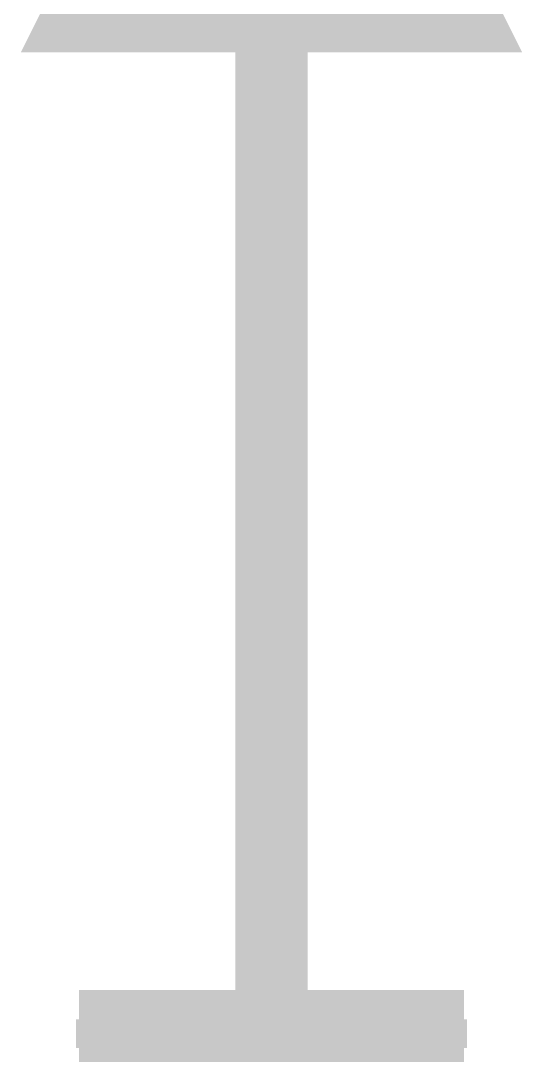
# Model space of a CAD drawing. Header units: inches. Extents: x 0 to 841, y 0 to 594.
# Drawn here: x 342.4 to 347.61, y 532.12 to 542.95 of the extents above; entities that cross this region are included whole.
import ezdxf

# ---------------------------------------------------------------- set-up
doc = ezdxf.new("R2010")
doc.units = ezdxf.units.IN
doc.layers.add('Sheet', color=255, linetype='Continuous')

msp = doc.modelspace()

# ---------------------------------------------------------------- linework, layer by layer
at = {"layer": 'Sheet'}
for points in [[(345.008, 537.493, 0.749, 0.749, 0), (345.008, 552.495, 0.749, 0.749, 0)], [(345.008, 542.49, 0.3, 0.3, 0), (345.008, 537.493, 0.3, 0.3, 0)], [(345.008, 537.493, 0.749, 0.749, 0), (345.008, 532.496, 0.749, 0.749, 0)], [(345.008, 537.493, 0.3, 0.3, 0), (345.008, 532.417, 0.3, 0.3, 0)], [(343.009, 532.496, 0.749, 0.749, 0), (347.007, 532.496, 0.749, 0.749, 0)], [(342.976, 532.417, 0.3, 0.3, 0), (347.041, 532.417, 0.3, 0.3, 0)]]:
    msp.add_lwpolyline(points, format="xyseb", dxfattribs=at)
msp.add_lwpolyline([(345.008, 546.993, 0.749, 0.749, 0), (347.007, 542.995, 0.749, 0.749, 0), (343.009, 542.995, 0.749, 0.749, 0), (345.008, 546.993, 0.749, 0.749, 0)], format="xyseb", close=True, dxfattribs=at)

doc.saveas('drawing.dxf')
